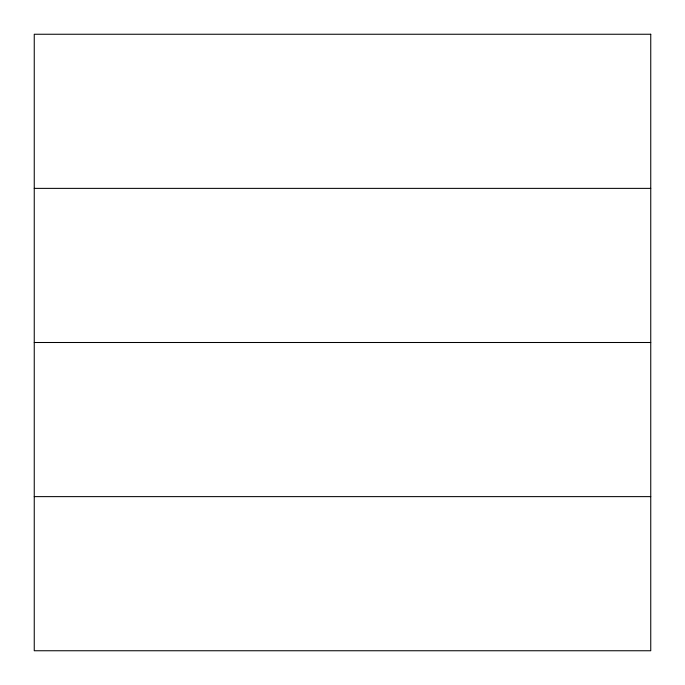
<?xml version="1.0" encoding="UTF-8"?>
<svg xmlns="http://www.w3.org/2000/svg" width="685" height="685" viewBox="0 0 685 685"><rect width="100%" height="100%" fill="white"/><g stroke="black" fill="none" stroke-linecap="round" stroke-linejoin="round"><path stroke-width="1.03" d="M34.25 188.375L650.75 188.375M34.25 342.5L650.75 342.5M34.25 496.625L650.75 496.625M650.75 34.25L34.25 34.25L34.25 650.75L650.75 650.75L650.75 34.25"/></g></svg>
